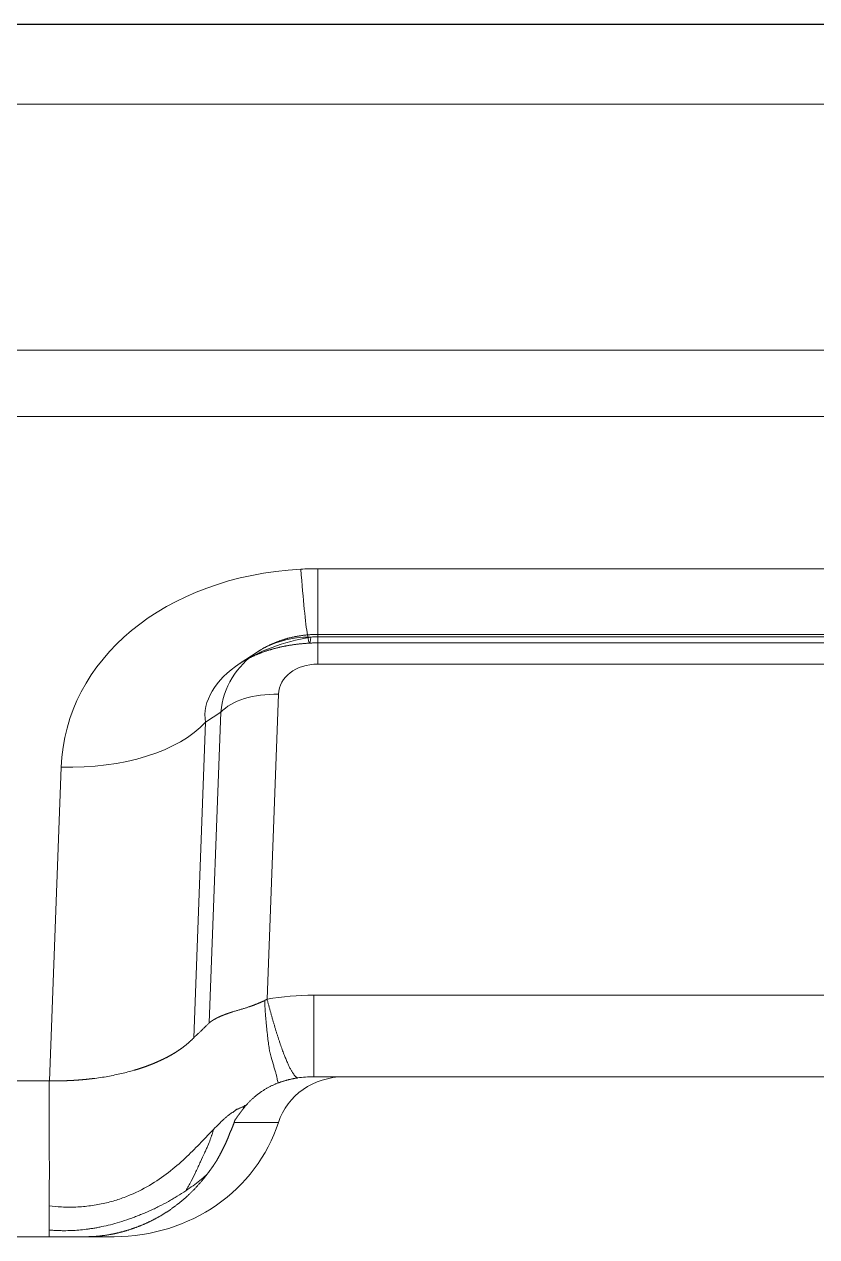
# Model space of a CAD drawing. Header units: millimetres. Extents: x 117382 to 126876, y -1151 to 1280.
# Drawn here: x 125438.4 to 125448.31, y 753.58 to 768.75 of the extents above; entities that cross this region are included whole.
import ezdxf

# ---------------------------------------------------------------- set-up
doc = ezdxf.new("R2010")
doc.units = ezdxf.units.MM
doc.linetypes.add('DASHED', pattern=[0])
doc.layers.add('DIE_P', color=2, linetype='Continuous')
doc.layers.add('TEXT', color=4, linetype='Continuous')

# ---------------------------------------------------------------- blocks, each defined once
blk = doc.blocks.new('*u7589')
at = {"layer": 'DIE_P', "color": 155, "linetype": 'Continuous', "lineweight": 13}
for p, q in [((20.155, 13.06), (-64.026, 13.06)), ((-34.121, 8.988), (-64.735, 8.988)), ((-64.735, 8.156), (-34.121, 8.156)), ((-50.267, 5.431), (-50.267, 6.254)), ((-50.267, 6.254), (-41.622, 6.254)), ((-50.267, 5.431), (-50.267, 5.06)), ((-41.622, 5.06), (-50.267, 5.06)), ((-50.759, 4.684), (-50.9, 0.869)), ((-51.48, 4.459), (-51.672, 4.333)), ((-51.624, 0.575), (-51.48, 4.459)), ((-51.672, 4.333), (-51.819, 0.387)), ((-53.621, -0.151), (-53.475, 3.771)), ((-50.316, 0.921), (-41.137, 0.921)), ((-50.316, -0.1), (-50.316, 0.921)), ((-64.735, -0.151), (-53.622, -0.151)), ((-51.312, -0.672), (-50.76, -0.672))]:
    blk.add_line(p, q, dxfattribs=at)
at = {"layer": 'DIE_P', "color": 11, "linetype": 'Continuous', "lineweight": 13}
blk.add_line((20.093, 13.062), (-63.971, 13.062), dxfattribs=at)
at = {"layer": 'DIE_P', "color": 155, "linetype": 'DASHED', "lineweight": 13}
for p, q in [((-61.735, 12.062), (17.85, 12.062)), ((-50.267, 5.326), (-50.267, 5.431)), ((-50.267, 5.431), (-50.267, 5.401)), ((-41.622, 5.401), (-50.267, 5.401)), ((-51.025, 5.212), (-51.026, 5.211))]:
    blk.add_line(p, q, dxfattribs=at)
at = {"layer": 'DIE_P', "color": 2, "linetype": 'Continuous', "lineweight": 13}
for p, q in [((-41.622, 5.431), (-50.267, 5.431)), ((-51.026, 5.211), (-51.239, 5.071)), ((-51.239, 5.071), (-51.239, 5.071)), ((-50.316, -0.1), (-49.939, -0.1)), ((-49.939, -0.1), (-41.137, -0.1)), ((-62.735, -2.1), (-52.814, -2.1)), ((-53.426, -2.1), (-53.418, -2.1)), ((-53.426, -2.1), (-53.418, -2.1))]:
    blk.add_line(p, q, dxfattribs=at)
at = {"layer": 'DIE_P', "color": 2, "linetype": 'DASHED', "lineweight": 13}
blk.add_line((-50.267, 5.326), (-41.622, 5.326), dxfattribs=at)
at = {"layer": 'DIE_P', "color": 155, "linetype": 'Continuous', "lineweight": 13}
for centre, major_axis, ratio, start_param, end_param in [((-49.83, 3.37), (-3.595, 0.796), 0.771271, 5.060783, 6.423201), ((-50.48, 7.32), (-0.111, 1.997), 0.035045, 2.135314, 2.81741), ((-50.206, 4.194), (-1.119, 0.715), 0.866357, 5.913739, 6.696746), ((-49.83, 4.442), (1.848, 0.042), 0.544446, 2.426084, 3.209007), ((-50.206, 4.623), (-0.545, 0.121), 0.771271, 4.991885, 6.423201), ((-50.759, 4.255), (-0.799, 0.03), 0.535564, 4.73227, 5.856696), ((-53.475, 4.843), (1.999, -0.074), 0.535564, 4.73227, 5.856696), ((-49.584, -2.079), (-2.927, 1.937), 0.782698, 5.414137, 5.601005), ((-49.584, -0.9), (-1.352, 0.537), 0.438926, 5.447554, 5.634422)]:
    blk.add_ellipse(centre, major_axis=major_axis, ratio=ratio, start_param=start_param, end_param=end_param, dxfattribs=at)
at = {"layer": 'DIE_P', "color": 155, "linetype": 'DASHED', "lineweight": 13}
for centre, major_axis, ratio, start_param, end_param in [((-49.83, 4.442), (1.848, 0.042), 0.544446, 1.846589, 2.425999), ((-50.206, 4.194), (-1.119, 0.715), 0.866357, 5.334328, 5.910162), ((-50.48, 7.32), (-0.111, 1.997), 0.035045, 2.81741, 3.416358)]:
    blk.add_ellipse(centre, major_axis=major_axis, ratio=ratio, start_param=start_param, end_param=end_param, dxfattribs=at)
at = {"layer": 'DIE_P', "color": 2, "linetype": 'Continuous', "lineweight": 13}
for centre, major_axis, start_param, end_param in [((-49.939, -0.9), (0.857, 0), 1.570796, 2.851841), ((-52.814, -0.1), (2.143, 0), 4.712389, 5.993434)]:
    blk.add_ellipse(centre, major_axis=major_axis, ratio=0.933382, start_param=start_param, end_param=end_param, dxfattribs=at)
at = {"layer": 'DIE_P', "color": 155, "linetype": 'Continuous', "lineweight": 13}
blk.add_open_spline([(-50.48, 6.248), (-50.41, 6.252), (-50.339, 6.254), (-50.267, 6.254)], degree=3, dxfattribs=at)
at = {"layer": 'DIE_P', "color": 2, "linetype": 'DASHED', "lineweight": 13}
for points, knots in [([(-51.239, 5.071), (-51.239, 5.071), (-51.237, 5.073), (-51.231, 5.076), (-51.224, 5.081), (-51.216, 5.086), (-51.208, 5.091), (-51.2, 5.096), (-51.191, 5.101), (-51.183, 5.106), (-51.174, 5.11), (-51.165, 5.115), (-51.157, 5.12), (-51.148, 5.125), (-51.138, 5.13), (-51.129, 5.135), (-51.119, 5.14), (-51.11, 5.144), (-51.1, 5.149), (-51.09, 5.154), (-51.08, 5.159), (-51.07, 5.163), (-51.059, 5.168), (-51.049, 5.173), (-51.038, 5.177), (-51.027, 5.182), (-51.016, 5.186), (-51.005, 5.191), (-50.994, 5.195), (-50.982, 5.2), (-50.971, 5.204), (-50.959, 5.208), (-50.947, 5.212), (-50.935, 5.217), (-50.923, 5.221), (-50.911, 5.225), (-50.898, 5.229), (-50.886, 5.233), (-50.873, 5.237), (-50.86, 5.241), (-50.847, 5.245), (-50.834, 5.248), (-50.82, 5.252), (-50.807, 5.256), (-50.793, 5.259), (-50.78, 5.263), (-50.766, 5.266), (-50.752, 5.269), (-50.738, 5.273), (-50.723, 5.276), (-50.709, 5.279), (-50.694, 5.282), (-50.68, 5.285), (-50.665, 5.288), (-50.65, 5.29), (-50.635, 5.293), (-50.62, 5.296), (-50.604, 5.298), (-50.589, 5.3), (-50.573, 5.303), (-50.558, 5.305), (-50.542, 5.307), (-50.526, 5.309), (-50.51, 5.311), (-50.494, 5.313), (-50.478, 5.314), (-50.462, 5.316), (-50.445, 5.317), (-50.429, 5.319), (-50.412, 5.32), (-50.396, 5.321), (-50.382, 5.322), (-50.373, 5.323), (-50.37, 5.323)], [0, 0, 0, 0, 0.001051, 0.013746, 0.026449, 0.039162, 0.05189, 0.064633, 0.077396, 0.09018, 0.102988, 0.115823, 0.128687, 0.141583, 0.154512, 0.167476, 0.180479, 0.193521, 0.206606, 0.219734, 0.232907, 0.246128, 0.259399, 0.272719, 0.286093, 0.29952, 0.313002, 0.326541, 0.340139, 0.353795, 0.367513, 0.381292, 0.395134, 0.409041, 0.423012, 0.43705, 0.451154, 0.465327, 0.479568, 0.493879, 0.50826, 0.522711, 0.537234, 0.55183, 0.566498, 0.581238, 0.596053, 0.610941, 0.625904, 0.640941, 0.656053, 0.67124, 0.686502, 0.701839, 0.717252, 0.732741, 0.748305, 0.763944, 0.779659, 0.79545, 0.811315, 0.827256, 0.843272, 0.859362, 0.875527, 0.891766, 0.908079, 0.924466, 0.940925, 0.957458, 0.974062, 0.990738, 1, 1, 1, 1]), ([(-50.37, 5.323), (-50.369, 5.323), (-50.364, 5.323), (-50.354, 5.324), (-50.34, 5.324), (-50.325, 5.325), (-50.311, 5.325), (-50.297, 5.325), (-50.283, 5.326), (-50.273, 5.326), (-50.268, 5.326), (-50.267, 5.326)], [0, 0, 0, 0, 0.017406, 0.155731, 0.294087, 0.43253, 0.571005, 0.70976, 0.847934, 0.987067, 1, 1, 1, 1])]:
    blk.add_open_spline(points, degree=3, knots=knots, dxfattribs=at)
at = {"layer": 'DIE_P', "color": 2, "linetype": 'Continuous', "lineweight": 13}
for points, knots in [([(-50.267, 5.431), (-50.271, 5.431), (-50.28, 5.431), (-50.295, 5.431), (-50.311, 5.431), (-50.327, 5.43), (-50.343, 5.43), (-50.359, 5.429), (-50.375, 5.428), (-50.391, 5.426), (-50.407, 5.425), (-50.423, 5.423), (-50.438, 5.422), (-50.454, 5.42), (-50.47, 5.417), (-50.486, 5.415), (-50.501, 5.413), (-50.517, 5.41), (-50.533, 5.407), (-50.548, 5.404), (-50.564, 5.401), (-50.579, 5.398), (-50.594, 5.394), (-50.61, 5.391), (-50.625, 5.387), (-50.64, 5.383), (-50.655, 5.379), (-50.67, 5.375), (-50.685, 5.37), (-50.7, 5.365), (-50.715, 5.361), (-50.73, 5.356), (-50.745, 5.351), (-50.759, 5.345), (-50.774, 5.34), (-50.788, 5.334), (-50.802, 5.329), (-50.817, 5.323), (-50.831, 5.317), (-50.845, 5.31), (-50.859, 5.304), (-50.873, 5.297), (-50.887, 5.291), (-50.9, 5.284), (-50.914, 5.277), (-50.927, 5.27), (-50.941, 5.263), (-50.954, 5.255), (-50.967, 5.248), (-50.98, 5.24), (-50.993, 5.232), (-51.006, 5.224), (-51.017, 5.217), (-51.024, 5.213), (-51.026, 5.211)], [0, 0, 0, 0, 0.014497, 0.034481, 0.054454, 0.074409, 0.094348, 0.11427, 0.134174, 0.154061, 0.173929, 0.193779, 0.213611, 0.233423, 0.253217, 0.272991, 0.292745, 0.31248, 0.332194, 0.351888, 0.371561, 0.391213, 0.410844, 0.430454, 0.450042, 0.469609, 0.489153, 0.508675, 0.528175, 0.547653, 0.567107, 0.586539, 0.605947, 0.625333, 0.644695, 0.664033, 0.683348, 0.70264, 0.721907, 0.741151, 0.76037, 0.779566, 0.798738, 0.817885, 0.837009, 0.856108, 0.875183, 0.894234, 0.913261, 0.932264, 0.951243, 0.970199, 0.98913, 1, 1, 1, 1]), ([(-51.572, -0.758), (-51.547, -0.732), (-51.523, -0.708), (-51.491, -0.676), (-51.48, -0.666), (-51.46, -0.648), (-51.451, -0.639), (-51.433, -0.623), (-51.424, -0.614), (-51.406, -0.599), (-51.397, -0.591), (-51.385, -0.581), (-51.381, -0.578), (-51.373, -0.572), (-51.369, -0.569), (-51.358, -0.561), (-51.351, -0.556), (-51.338, -0.549), (-51.333, -0.548), (-51.328, -0.546), (-51.328, -0.546), (-51.327, -0.545), (-51.326, -0.545), (-51.326, -0.544), (-51.323, -0.543), (-51.317, -0.536), (-51.309, -0.528), (-51.303, -0.523), (-51.302, -0.522), (-51.299, -0.52), (-51.298, -0.519), (-51.294, -0.516), (-51.282, -0.508), (-51.274, -0.505), (-51.264, -0.503), (-51.259, -0.501), (-51.25, -0.496), (-51.247, -0.495), (-51.241, -0.491), (-51.225, -0.483), (-51.21, -0.475), (-51.199, -0.47)], [0, 0, 0, 0, 0.125, 0.125, 0.1875, 0.1875, 0.25, 0.25, 0.3125, 0.3125, 0.375, 0.375, 0.40625, 0.40625, 0.4375, 0.4375, 0.5, 0.5, 0.5625, 0.5625, 0.578125, 0.578125, 0.585937, 0.585937, 0.59375, 0.625, 0.65625, 0.65625, 0.664062, 0.664062, 0.671875, 0.671875, 0.6875, 0.75, 0.75, 0.8125, 0.8125, 0.84375, 0.84375, 0.875, 1, 1, 1, 1]), ([(-51.313, -0.668), (-51.312, -0.667), (-51.311, -0.663), (-51.309, -0.658), (-51.307, -0.653), (-51.306, -0.649), (-51.305, -0.645), (-51.303, -0.642), (-51.302, -0.639), (-51.301, -0.637), (-51.3, -0.636), (-51.3, -0.635), (-51.299, -0.634), (-51.299, -0.634), (-51.299, -0.634), (-51.298, -0.634), (-51.298, -0.634), (-51.298, -0.634), (-51.297, -0.634), (-51.297, -0.633), (-51.297, -0.633), (-51.296, -0.633), (-51.296, -0.632), (-51.296, -0.632), (-51.295, -0.631), (-51.295, -0.631), (-51.295, -0.63), (-51.294, -0.63), (-51.294, -0.629), (-51.293, -0.628), (-51.293, -0.628), (-51.292, -0.627), (-51.292, -0.626), (-51.291, -0.625), (-51.291, -0.625), (-51.29, -0.624), (-51.29, -0.623), (-51.289, -0.622), (-51.288, -0.622), (-51.288, -0.621), (-51.287, -0.62), (-51.287, -0.619), (-51.286, -0.618), (-51.286, -0.617), (-51.285, -0.616), (-51.284, -0.616), (-51.284, -0.615), (-51.283, -0.614), (-51.283, -0.613), (-51.282, -0.612), (-51.281, -0.611), (-51.281, -0.61), (-51.28, -0.609), (-51.279, -0.608), (-51.279, -0.607), (-51.278, -0.606), (-51.277, -0.605), (-51.277, -0.603), (-51.276, -0.602), (-51.275, -0.601), (-51.274, -0.6), (-51.274, -0.599), (-51.273, -0.598), (-51.272, -0.597), (-51.271, -0.596), (-51.271, -0.595), (-51.27, -0.593), (-51.269, -0.592), (-51.268, -0.591), (-51.268, -0.59), (-51.267, -0.589), (-51.266, -0.588), (-51.265, -0.587), (-51.264, -0.586), (-51.264, -0.585), (-51.263, -0.584), (-51.262, -0.583), (-51.261, -0.582), (-51.26, -0.581), (-51.26, -0.58), (-51.259, -0.579), (-51.258, -0.578), (-51.257, -0.577), (-51.256, -0.576), (-51.256, -0.575), (-51.255, -0.574), (-51.254, -0.573), (-51.253, -0.572), (-51.253, -0.571), (-51.252, -0.57), (-51.251, -0.569), (-51.25, -0.568), (-51.249, -0.567), (-51.249, -0.566), (-51.248, -0.565), (-51.247, -0.564), (-51.246, -0.563), (-51.246, -0.562), (-51.245, -0.561), (-51.244, -0.56), (-51.243, -0.559), (-51.243, -0.558), (-51.242, -0.557), (-51.241, -0.556), (-51.241, -0.555), (-51.24, -0.554), (-51.239, -0.553), (-51.238, -0.552), (-51.238, -0.551), (-51.237, -0.55), (-51.236, -0.549), (-51.236, -0.548), (-51.235, -0.547), (-51.234, -0.546), (-51.233, -0.545), (-51.233, -0.544), (-51.232, -0.543), (-51.231, -0.542), (-51.23, -0.541), (-51.23, -0.54), (-51.229, -0.539), (-51.228, -0.538), (-51.228, -0.537), (-51.227, -0.536), (-51.226, -0.535), (-51.225, -0.534), (-51.225, -0.533), (-51.224, -0.532), (-51.223, -0.531), (-51.222, -0.53), (-51.222, -0.529), (-51.221, -0.528), (-51.22, -0.527), (-51.22, -0.526), (-51.219, -0.525), (-51.218, -0.524), (-51.217, -0.523), (-51.217, -0.522), (-51.216, -0.521), (-51.215, -0.52), (-51.214, -0.519), (-51.214, -0.518), (-51.213, -0.517), (-51.212, -0.516), (-51.211, -0.515), (-51.211, -0.514), (-51.21, -0.513), (-51.209, -0.512), (-51.208, -0.511), (-51.208, -0.51), (-51.207, -0.509), (-51.206, -0.508), (-51.205, -0.507), (-51.205, -0.506), (-51.204, -0.505), (-51.203, -0.504), (-51.202, -0.503), (-51.202, -0.502), (-51.201, -0.501), (-51.2, -0.5), (-51.199, -0.499), (-51.199, -0.498), (-51.198, -0.498), (-51.198, -0.498)], [0, 0, 0, 0, 0.025691, 0.04942, 0.071027, 0.090375, 0.107358, 0.121918, 0.134067, 0.14396, 0.1521, 0.158887, 0.164405, 0.168882, 0.172844, 0.176633, 0.180286, 0.183835, 0.187312, 0.190749, 0.194178, 0.197629, 0.201129, 0.204702, 0.20837, 0.212149, 0.216055, 0.2201, 0.224294, 0.228643, 0.233153, 0.237738, 0.242346, 0.246979, 0.25164, 0.25633, 0.26105, 0.2658, 0.270577, 0.275382, 0.28021, 0.285058, 0.289923, 0.294843, 0.299858, 0.30497, 0.310177, 0.315479, 0.320874, 0.32636, 0.331936, 0.3376, 0.343348, 0.349176, 0.355083, 0.361065, 0.367118, 0.373239, 0.379423, 0.385666, 0.391964, 0.398311, 0.404703, 0.411134, 0.417599, 0.424092, 0.430608, 0.437141, 0.443687, 0.450238, 0.456791, 0.46334, 0.469881, 0.476413, 0.482956, 0.489512, 0.496077, 0.502649, 0.509224, 0.515799, 0.52237, 0.528935, 0.53549, 0.542032, 0.548558, 0.555063, 0.561545, 0.568001, 0.574427, 0.58082, 0.587176, 0.593493, 0.599767, 0.605995, 0.612173, 0.6183, 0.624371, 0.630383, 0.636335, 0.642222, 0.648043, 0.653795, 0.659517, 0.665241, 0.670967, 0.676695, 0.682426, 0.688157, 0.69389, 0.699624, 0.70536, 0.711096, 0.716832, 0.722569, 0.728306, 0.734044, 0.739781, 0.745519, 0.751247, 0.756947, 0.762625, 0.768286, 0.773934, 0.779573, 0.785206, 0.790835, 0.796464, 0.802092, 0.807723, 0.813357, 0.818994, 0.824635, 0.830282, 0.835934, 0.841592, 0.847255, 0.852924, 0.8586, 0.864281, 0.869967, 0.875659, 0.881356, 0.887057, 0.892762, 0.898469, 0.904178, 0.909887, 0.915595, 0.921301, 0.927002, 0.932699, 0.938387, 0.944067, 0.949736, 0.955391, 0.961032, 0.966657, 0.972265, 0.977853, 0.983421, 0.988969, 0.994495, 1, 1, 1, 1]), ([(-51.652, -1.319), (-51.65, -1.318), (-51.647, -1.314), (-51.643, -1.308), (-51.638, -1.302), (-51.634, -1.296), (-51.629, -1.29), (-51.624, -1.283), (-51.62, -1.277), (-51.615, -1.271), (-51.611, -1.264), (-51.606, -1.258), (-51.602, -1.252), (-51.597, -1.246), (-51.593, -1.24), (-51.589, -1.234), (-51.585, -1.228), (-51.581, -1.223), (-51.577, -1.217), (-51.574, -1.212), (-51.57, -1.207), (-51.566, -1.201), (-51.563, -1.196), (-51.56, -1.191), (-51.556, -1.186), (-51.553, -1.182), (-51.55, -1.177), (-51.547, -1.172), (-51.543, -1.167), (-51.54, -1.161), (-51.537, -1.156), (-51.533, -1.151), (-51.53, -1.145), (-51.527, -1.139), (-51.523, -1.133), (-51.52, -1.127), (-51.516, -1.121), (-51.512, -1.114), (-51.509, -1.108), (-51.505, -1.101), (-51.501, -1.094), (-51.498, -1.087), (-51.494, -1.08), (-51.49, -1.072), (-51.486, -1.065), (-51.482, -1.058), (-51.478, -1.05), (-51.474, -1.043), (-51.47, -1.035), (-51.466, -1.027), (-51.462, -1.019), (-51.458, -1.01), (-51.454, -1.002), (-51.449, -0.994), (-51.445, -0.986), (-51.441, -0.977), (-51.437, -0.969), (-51.433, -0.961), (-51.429, -0.952), (-51.425, -0.944), (-51.421, -0.935), (-51.417, -0.927), (-51.413, -0.919), (-51.41, -0.911), (-51.406, -0.903), (-51.403, -0.895), (-51.4, -0.888), (-51.397, -0.881), (-51.394, -0.874), (-51.391, -0.866), (-51.388, -0.859), (-51.385, -0.851), (-51.382, -0.844), (-51.379, -0.836), (-51.376, -0.829), (-51.374, -0.822), (-51.371, -0.814), (-51.368, -0.807), (-51.365, -0.8), (-51.363, -0.794), (-51.36, -0.787), (-51.357, -0.781), (-51.354, -0.774), (-51.351, -0.768), (-51.348, -0.762), (-51.345, -0.755), (-51.342, -0.748), (-51.339, -0.741), (-51.336, -0.734), (-51.333, -0.727), (-51.33, -0.719), (-51.327, -0.711), (-51.325, -0.704), (-51.322, -0.696), (-51.319, -0.689), (-51.317, -0.682), (-51.315, -0.675), (-51.313, -0.671), (-51.313, -0.668)], [0, 0, 0, 0, 0.009845, 0.019918, 0.030181, 0.040595, 0.051114, 0.061695, 0.072295, 0.082872, 0.093387, 0.103804, 0.114091, 0.124222, 0.134174, 0.143931, 0.153482, 0.162819, 0.17194, 0.180847, 0.189545, 0.198043, 0.206349, 0.214473, 0.22244, 0.230359, 0.238261, 0.246214, 0.25433, 0.262629, 0.271126, 0.279835, 0.288766, 0.297925, 0.307319, 0.316946, 0.326804, 0.336889, 0.347189, 0.357694, 0.368386, 0.379246, 0.390252, 0.401377, 0.412593, 0.423868, 0.435307, 0.447023, 0.458987, 0.471166, 0.483522, 0.496012, 0.508589, 0.5212, 0.53379, 0.546352, 0.559005, 0.571721, 0.584456, 0.597158, 0.609769, 0.622225, 0.634454, 0.646381, 0.657921, 0.668988, 0.679548, 0.690123, 0.700831, 0.711637, 0.722503, 0.733393, 0.744271, 0.755103, 0.765855, 0.776493, 0.786987, 0.79731, 0.807435, 0.817342, 0.827013, 0.836435, 0.845622, 0.854959, 0.864558, 0.874373, 0.884402, 0.894806, 0.905525, 0.916462, 0.927515, 0.938586, 0.949576, 0.960386, 0.970923, 0.981096, 0.990816, 1, 1, 1, 1]), ([(-51.918, -1.526), (-51.894, -1.487), (-51.871, -1.447), (-51.829, -1.367), (-51.81, -1.327), (-51.786, -1.275), (-51.781, -1.265), (-51.771, -1.244), (-51.767, -1.234), (-51.753, -1.203), (-51.743, -1.183), (-51.716, -1.124), (-51.699, -1.087), (-51.676, -1.037), (-51.669, -1.021), (-51.659, -0.999), (-51.656, -0.992), (-51.649, -0.977), (-51.634, -0.942), (-51.621, -0.91), (-51.608, -0.874), (-51.602, -0.857), (-51.596, -0.841), (-51.593, -0.831), (-51.591, -0.826), (-51.586, -0.81), (-51.583, -0.8), (-51.578, -0.779), (-51.575, -0.769), (-51.572, -0.758)], [0, 0, 0, 0, 0.125, 0.125, 0.25, 0.25, 0.28125, 0.28125, 0.3125, 0.3125, 0.375, 0.375, 0.5, 0.5, 0.5625, 0.5625, 0.59375, 0.59375, 0.625, 0.75, 0.75, 0.8125, 0.84375, 0.84375, 0.875, 0.875, 0.9375, 0.9375, 1, 1, 1, 1]), ([(-53.192, -2.1), (-53.189, -2.1), (-53.184, -2.1), (-53.177, -2.1), (-53.17, -2.1), (-53.161, -2.1), (-53.153, -2.1), (-53.144, -2.1), (-53.135, -2.1), (-53.126, -2.099), (-53.116, -2.099), (-53.106, -2.099), (-53.095, -2.098), (-53.084, -2.098), (-53.074, -2.097), (-53.063, -2.097), (-53.051, -2.096), (-53.04, -2.095), (-53.029, -2.094), (-53.017, -2.093), (-53.006, -2.092), (-52.994, -2.091), (-52.982, -2.09), (-52.97, -2.088), (-52.958, -2.087), (-52.946, -2.085), (-52.934, -2.084), (-52.922, -2.082), (-52.909, -2.08), (-52.897, -2.078), (-52.885, -2.076), (-52.873, -2.074), (-52.861, -2.072), (-52.849, -2.07), (-52.838, -2.068), (-52.826, -2.066), (-52.814, -2.063), (-52.803, -2.061), (-52.792, -2.058), (-52.781, -2.056), (-52.77, -2.053), (-52.759, -2.051), (-52.748, -2.048), (-52.737, -2.045), (-52.726, -2.042), (-52.715, -2.04), (-52.704, -2.037), (-52.693, -2.034), (-52.681, -2.03), (-52.67, -2.027), (-52.659, -2.024), (-52.647, -2.02), (-52.636, -2.017), (-52.624, -2.013), (-52.612, -2.009), (-52.601, -2.005), (-52.589, -2.001), (-52.577, -1.997), (-52.565, -1.993), (-52.553, -1.989), (-52.54, -1.984), (-52.528, -1.98), (-52.516, -1.975), (-52.504, -1.97), (-52.491, -1.965), (-52.479, -1.96), (-52.466, -1.955), (-52.454, -1.95), (-52.442, -1.945), (-52.429, -1.939), (-52.417, -1.934), (-52.404, -1.928), (-52.392, -1.922), (-52.38, -1.916), (-52.367, -1.91), (-52.355, -1.904), (-52.342, -1.898), (-52.33, -1.892), (-52.318, -1.885), (-52.305, -1.879), (-52.293, -1.872), (-52.281, -1.866), (-52.268, -1.859), (-52.256, -1.852), (-52.244, -1.845), (-52.231, -1.837), (-52.219, -1.83), (-52.207, -1.822), (-52.194, -1.815), (-52.182, -1.807), (-52.169, -1.799), (-52.157, -1.791), (-52.144, -1.783), (-52.132, -1.775), (-52.119, -1.766), (-52.107, -1.758), (-52.095, -1.749), (-52.082, -1.74), (-52.07, -1.731), (-52.057, -1.722), (-52.045, -1.713), (-52.033, -1.703), (-52.02, -1.694), (-52.008, -1.684), (-51.996, -1.675), (-51.983, -1.665), (-51.971, -1.654), (-51.959, -1.644), (-51.946, -1.633), (-51.934, -1.623), (-51.921, -1.612), (-51.909, -1.601), (-51.896, -1.589), (-51.884, -1.578), (-51.872, -1.566), (-51.859, -1.554), (-51.847, -1.542), (-51.835, -1.53), (-51.823, -1.518), (-51.811, -1.506), (-51.799, -1.494), (-51.788, -1.482), (-51.777, -1.469), (-51.765, -1.457), (-51.754, -1.445), (-51.743, -1.432), (-51.732, -1.42), (-51.721, -1.407), (-51.71, -1.393), (-51.699, -1.38), (-51.688, -1.366), (-51.676, -1.351), (-51.665, -1.336), (-51.657, -1.326), (-51.653, -1.321)], [0, 0, 0, 0, 0.00386, 0.007947, 0.012241, 0.016739, 0.021439, 0.026341, 0.031445, 0.036748, 0.042248, 0.047945, 0.053796, 0.05975, 0.065805, 0.071956, 0.0782, 0.084532, 0.090947, 0.097441, 0.104009, 0.110646, 0.117346, 0.124104, 0.130914, 0.137771, 0.144668, 0.1516, 0.158543, 0.165465, 0.172361, 0.179226, 0.186055, 0.192846, 0.199593, 0.206296, 0.212952, 0.219557, 0.226111, 0.232619, 0.239082, 0.245507, 0.251898, 0.258279, 0.264696, 0.271158, 0.277666, 0.284226, 0.290838, 0.297506, 0.304231, 0.311015, 0.317859, 0.324763, 0.331728, 0.338753, 0.345838, 0.352982, 0.360183, 0.36744, 0.37475, 0.382111, 0.38952, 0.396973, 0.404468, 0.412001, 0.419568, 0.427165, 0.434787, 0.442431, 0.450093, 0.457768, 0.465454, 0.473153, 0.480868, 0.488601, 0.496354, 0.50413, 0.511932, 0.519763, 0.527623, 0.535516, 0.543444, 0.551408, 0.559411, 0.567452, 0.575534, 0.583657, 0.59182, 0.600023, 0.608267, 0.616549, 0.624867, 0.633221, 0.641605, 0.650014, 0.658449, 0.666911, 0.675399, 0.683916, 0.692468, 0.70106, 0.709698, 0.718389, 0.727137, 0.73595, 0.744831, 0.753785, 0.762816, 0.771924, 0.78111, 0.790371, 0.799704, 0.809101, 0.818554, 0.828041, 0.837511, 0.846947, 0.856342, 0.865691, 0.87499, 0.884233, 0.89342, 0.902576, 0.911732, 0.920923, 0.930186, 0.93956, 0.949081, 0.958786, 0.968705, 0.978864, 0.989283, 1, 1, 1, 1]), ([(-51.918, -1.526), (-51.856, -1.485), (-51.795, -1.439), (-51.715, -1.374), (-51.688, -1.352), (-51.658, -1.325), (-51.653, -1.321), (-51.648, -1.316)], [0, 0, 0, 0, 0.629976, 0.629976, 0.944964, 0.944964, 1, 1, 1, 1]), ([(-53.624, -2.017), (-53.61, -2.018), (-53.595, -2.019), (-53.565, -2.021), (-53.549, -2.022), (-53.518, -2.023), (-53.503, -2.024), (-53.472, -2.024), (-53.456, -2.025), (-53.41, -2.025), (-53.379, -2.024), (-53.317, -2.021), (-53.287, -2.02), (-53.226, -2.015), (-53.195, -2.011), (-53.148, -2.006), (-53.132, -2.003), (-53.101, -1.999), (-53.084, -1.996), (-53.052, -1.991), (-53.035, -1.988), (-53.002, -1.981), (-52.985, -1.978), (-52.933, -1.967), (-52.897, -1.959), (-52.823, -1.94), (-52.785, -1.929), (-52.706, -1.905), (-52.665, -1.892), (-52.603, -1.87), (-52.582, -1.863), (-52.54, -1.847), (-52.519, -1.839), (-52.477, -1.822), (-52.456, -1.814), (-52.414, -1.796), (-52.393, -1.787), (-52.352, -1.769), (-52.331, -1.759), (-52.291, -1.74), (-52.271, -1.73), (-52.211, -1.7), (-52.173, -1.68), (-52.116, -1.649), (-52.098, -1.638), (-52.061, -1.616), (-52.043, -1.605), (-51.988, -1.572), (-51.953, -1.549), (-51.918, -1.526)], [0, 0, 0, 0, 0.03125, 0.03125, 0.0625, 0.0625, 0.09375, 0.09375, 0.125, 0.125, 0.1875, 0.1875, 0.25, 0.25, 0.3125, 0.3125, 0.34375, 0.34375, 0.375, 0.375, 0.40625, 0.40625, 0.4375, 0.4375, 0.5, 0.5, 0.5625, 0.5625, 0.625, 0.625, 0.65625, 0.65625, 0.6875, 0.6875, 0.71875, 0.71875, 0.75, 0.75, 0.78125, 0.78125, 0.8125, 0.8125, 0.875, 0.875, 0.90625, 0.90625, 0.9375, 0.9375, 1, 1, 1, 1]), ([(-53.409, -2.1), (-53.409, -2.1), (-53.407, -2.1), (-53.405, -2.1), (-53.403, -2.1), (-53.401, -2.1), (-53.399, -2.1), (-53.398, -2.1), (-53.396, -2.1), (-53.394, -2.1), (-53.392, -2.1), (-53.39, -2.1), (-53.387, -2.1), (-53.382, -2.1), (-53.376, -2.1), (-53.37, -2.1), (-53.365, -2.1), (-53.36, -2.1), (-53.357, -2.1), (-53.354, -2.1), (-53.352, -2.1), (-53.35, -2.1), (-53.348, -2.1), (-53.346, -2.1), (-53.343, -2.1), (-53.341, -2.1), (-53.338, -2.1), (-53.336, -2.1), (-53.334, -2.1), (-53.331, -2.1), (-53.328, -2.1), (-53.324, -2.1), (-53.32, -2.1), (-53.316, -2.1), (-53.313, -2.1), (-53.31, -2.1), (-53.307, -2.1), (-53.302, -2.1), (-53.297, -2.1), (-53.29, -2.1), (-53.284, -2.1), (-53.278, -2.1), (-53.272, -2.1), (-53.266, -2.1), (-53.262, -2.1), (-53.259, -2.1), (-53.256, -2.1), (-53.254, -2.1), (-53.251, -2.1), (-53.248, -2.1), (-53.245, -2.1), (-53.243, -2.1), (-53.241, -2.1), (-53.239, -2.1), (-53.236, -2.1), (-53.233, -2.1), (-53.229, -2.1), (-53.225, -2.1), (-53.221, -2.1), (-53.218, -2.1), (-53.215, -2.1), (-53.212, -2.1), (-53.209, -2.1), (-53.206, -2.1), (-53.202, -2.1), (-53.199, -2.1), (-53.196, -2.1), (-53.193, -2.1), (-53.192, -2.1), (-53.191, -2.1)], [0, 0, 0, 0, 0.007855, 0.017277, 0.026773, 0.037053, 0.046041, 0.052994, 0.05961, 0.068444, 0.078321, 0.08731, 0.09538, 0.123563, 0.155028, 0.179064, 0.203643, 0.231259, 0.241426, 0.252961, 0.263659, 0.271741, 0.281295, 0.292727, 0.303585, 0.313909, 0.325997, 0.338518, 0.348286, 0.358713, 0.373251, 0.393153, 0.411731, 0.427717, 0.440636, 0.452661, 0.467336, 0.485948, 0.513526, 0.543609, 0.569731, 0.598093, 0.625058, 0.64984, 0.673735, 0.683053, 0.693206, 0.705072, 0.718638, 0.732966, 0.745199, 0.755351, 0.763899, 0.772753, 0.786538, 0.802831, 0.821812, 0.841298, 0.858949, 0.874828, 0.888384, 0.901342, 0.915757, 0.932423, 0.94869, 0.963664, 0.978549, 0.993175, 1, 1, 1, 1]), ([(-53.409, -2.1), (-53.409, -2.1), (-53.407, -2.1), (-53.405, -2.1), (-53.403, -2.1), (-53.401, -2.1), (-53.399, -2.1), (-53.398, -2.1), (-53.396, -2.1), (-53.394, -2.1), (-53.392, -2.1), (-53.39, -2.1), (-53.387, -2.1), (-53.382, -2.1), (-53.376, -2.1), (-53.37, -2.1), (-53.365, -2.1), (-53.36, -2.1), (-53.357, -2.1), (-53.354, -2.1), (-53.352, -2.1), (-53.35, -2.1), (-53.348, -2.1), (-53.346, -2.1), (-53.343, -2.1), (-53.341, -2.1), (-53.338, -2.1), (-53.336, -2.1), (-53.334, -2.1), (-53.331, -2.1), (-53.328, -2.1), (-53.324, -2.1), (-53.32, -2.1), (-53.316, -2.1), (-53.313, -2.1), (-53.31, -2.1), (-53.307, -2.1), (-53.302, -2.1), (-53.297, -2.1), (-53.29, -2.1), (-53.284, -2.1), (-53.278, -2.1), (-53.272, -2.1), (-53.266, -2.1), (-53.262, -2.1), (-53.259, -2.1), (-53.256, -2.1), (-53.254, -2.1), (-53.251, -2.1), (-53.248, -2.1), (-53.245, -2.1), (-53.243, -2.1), (-53.241, -2.1), (-53.239, -2.1), (-53.236, -2.1), (-53.233, -2.1), (-53.229, -2.1), (-53.225, -2.1), (-53.221, -2.1), (-53.218, -2.1), (-53.215, -2.1), (-53.212, -2.1), (-53.209, -2.1), (-53.206, -2.1), (-53.202, -2.1), (-53.199, -2.1), (-53.196, -2.1), (-53.193, -2.1), (-53.192, -2.1), (-53.191, -2.1)], [0, 0, 0, 0, 0.007855, 0.017277, 0.026773, 0.037053, 0.046041, 0.052994, 0.05961, 0.068444, 0.078321, 0.08731, 0.09538, 0.123563, 0.155028, 0.179064, 0.203643, 0.231259, 0.241426, 0.252961, 0.263659, 0.271741, 0.281295, 0.292727, 0.303585, 0.313909, 0.325997, 0.338518, 0.348286, 0.358713, 0.373251, 0.393153, 0.411731, 0.427717, 0.440636, 0.452661, 0.467336, 0.485948, 0.513526, 0.543609, 0.569731, 0.598093, 0.625058, 0.64984, 0.673735, 0.683053, 0.693206, 0.705072, 0.718638, 0.732966, 0.745199, 0.755351, 0.763899, 0.772753, 0.786538, 0.802831, 0.821812, 0.841298, 0.858949, 0.874828, 0.888384, 0.901342, 0.915757, 0.932423, 0.94869, 0.963664, 0.978549, 0.993175, 1, 1, 1, 1])]:
    blk.add_open_spline(points, degree=3, knots=knots, dxfattribs=at)
at = {"layer": 'DIE_P', "color": 155, "linetype": 'DASHED', "lineweight": 13}
blk.add_open_spline([(-50.267, 5.401), (-50.296, 5.401), (-50.326, 5.4), (-50.355, 5.399)], degree=3, dxfattribs=at)
at = {"layer": 'DIE_P', "color": 155, "linetype": 'Continuous', "lineweight": 13}
for points, knots in [([(-50.932, 0.854), (-50.934, 0.852), (-50.938, 0.85), (-50.943, 0.847), (-50.949, 0.845), (-50.955, 0.842), (-50.961, 0.84), (-50.967, 0.838), (-50.972, 0.835), (-50.978, 0.833), (-50.984, 0.83), (-50.989, 0.828), (-50.995, 0.825), (-51, 0.823), (-51.006, 0.82), (-51.012, 0.818), (-51.017, 0.816), (-51.023, 0.813), (-51.028, 0.811), (-51.034, 0.809), (-51.039, 0.807), (-51.044, 0.805), (-51.05, 0.803), (-51.055, 0.801), (-51.06, 0.798), (-51.066, 0.796), (-51.071, 0.794), (-51.076, 0.792), (-51.081, 0.79), (-51.087, 0.789), (-51.092, 0.787), (-51.097, 0.785), (-51.102, 0.783), (-51.107, 0.781), (-51.112, 0.779), (-51.117, 0.778), (-51.127, 0.775), (-51.141, 0.77), (-51.159, 0.764), (-51.177, 0.758), (-51.196, 0.753), (-51.215, 0.747), (-51.233, 0.741), (-51.252, 0.736), (-51.271, 0.73), (-51.29, 0.725), (-51.309, 0.719), (-51.323, 0.715), (-51.331, 0.712), (-51.335, 0.711), (-51.338, 0.71), (-51.342, 0.709), (-51.345, 0.708), (-51.349, 0.706), (-51.352, 0.705), (-51.356, 0.704), (-51.359, 0.703), (-51.362, 0.702), (-51.366, 0.701), (-51.369, 0.7), (-51.373, 0.699), (-51.376, 0.697), (-51.38, 0.696), (-51.383, 0.695), (-51.386, 0.694), (-51.39, 0.693), (-51.393, 0.692), (-51.396, 0.69), (-51.4, 0.689), (-51.403, 0.688), (-51.406, 0.687), (-51.41, 0.686), (-51.413, 0.684), (-51.416, 0.683), (-51.42, 0.682), (-51.423, 0.681), (-51.426, 0.68), (-51.429, 0.678), (-51.433, 0.677), (-51.436, 0.676), (-51.439, 0.675), (-51.442, 0.673), (-51.445, 0.672), (-51.449, 0.671), (-51.452, 0.67), (-51.455, 0.668), (-51.458, 0.667), (-51.461, 0.666), (-51.464, 0.665), (-51.468, 0.663), (-51.471, 0.662), (-51.474, 0.661), (-51.477, 0.659), (-51.48, 0.658), (-51.483, 0.657), (-51.486, 0.655), (-51.489, 0.654), (-51.492, 0.653), (-51.495, 0.651), (-51.498, 0.65), (-51.501, 0.649), (-51.504, 0.647), (-51.507, 0.646), (-51.51, 0.645), (-51.513, 0.643), (-51.516, 0.642), (-51.518, 0.64), (-51.521, 0.639), (-51.524, 0.638), (-51.527, 0.636), (-51.53, 0.635), (-51.533, 0.633), (-51.535, 0.632), (-51.538, 0.63), (-51.541, 0.629), (-51.544, 0.627), (-51.546, 0.626), (-51.549, 0.624), (-51.552, 0.623), (-51.554, 0.621), (-51.557, 0.62), (-51.56, 0.618), (-51.562, 0.617), (-51.565, 0.615), (-51.568, 0.614), (-51.57, 0.612), (-51.573, 0.611), (-51.575, 0.609), (-51.578, 0.608), (-51.58, 0.606), (-51.583, 0.604), (-51.585, 0.603), (-51.588, 0.601), (-51.59, 0.6), (-51.593, 0.598), (-51.595, 0.596), (-51.597, 0.595), (-51.6, 0.593), (-51.602, 0.591), (-51.604, 0.59), (-51.607, 0.588), (-51.609, 0.586), (-51.611, 0.585), (-51.613, 0.583), (-51.616, 0.581), (-51.618, 0.58), (-51.62, 0.578), (-51.622, 0.577), (-51.623, 0.575), (-51.624, 0.574)], [0, 0, 0, 0, 0.007821, 0.015498, 0.022928, 0.030126, 0.037174, 0.044163, 0.051157, 0.058179, 0.065219, 0.072247, 0.079233, 0.08616, 0.09303, 0.099848, 0.106625, 0.113347, 0.119989, 0.126567, 0.133105, 0.139626, 0.146143, 0.152622, 0.159058, 0.165453, 0.171804, 0.17811, 0.184372, 0.19059, 0.196769, 0.202931, 0.20907, 0.215185, 0.221274, 0.227329, 0.233346, 0.254923, 0.276846, 0.299043, 0.321418, 0.344201, 0.367233, 0.390612, 0.41437, 0.438455, 0.462958, 0.487835, 0.492511, 0.497191, 0.501877, 0.506568, 0.511266, 0.515969, 0.520678, 0.525394, 0.530117, 0.534845, 0.539578, 0.544317, 0.54906, 0.553809, 0.558564, 0.563326, 0.568095, 0.572871, 0.577656, 0.582447, 0.587246, 0.592051, 0.596863, 0.601681, 0.606506, 0.611338, 0.616178, 0.621025, 0.62588, 0.630743, 0.635613, 0.640492, 0.645378, 0.650271, 0.655171, 0.66008, 0.664998, 0.669925, 0.674858, 0.679797, 0.684744, 0.689702, 0.69467, 0.699646, 0.704629, 0.709619, 0.714617, 0.719622, 0.724637, 0.72966, 0.734693, 0.739735, 0.744786, 0.749847, 0.754917, 0.759994, 0.765079, 0.770173, 0.775276, 0.780388, 0.785509, 0.79064, 0.795781, 0.800933, 0.806094, 0.811266, 0.816448, 0.82164, 0.826841, 0.832052, 0.837273, 0.842503, 0.847744, 0.852994, 0.858255, 0.863526, 0.868811, 0.874109, 0.879419, 0.884741, 0.890072, 0.895413, 0.900762, 0.906121, 0.911491, 0.916872, 0.922268, 0.927683, 0.933119, 0.938569, 0.944027, 0.949482, 0.954944, 0.960435, 0.965975, 0.971591, 0.977311, 0.982817, 0.98769, 0.992202, 1, 1, 1, 1]), ([(-50.901, 0.867), (-50.902, 0.867), (-50.903, 0.867), (-50.906, 0.866), (-50.909, 0.865), (-50.912, 0.864), (-50.914, 0.863), (-50.917, 0.861), (-50.92, 0.86), (-50.923, 0.858), (-50.926, 0.857), (-50.929, 0.855), (-50.931, 0.854), (-50.932, 0.854)], [0, 0, 0, 0, 0.07697, 0.157414, 0.241547, 0.329382, 0.420444, 0.514176, 0.610005, 0.70728, 0.805215, 0.903002, 1, 1, 1, 1]), ([(-50.763, -0.177), (-50.765, -0.172), (-50.767, -0.167), (-50.771, -0.152), (-50.772, -0.144), (-50.775, -0.131), (-50.775, -0.129), (-50.776, -0.123), (-50.777, -0.12), (-50.778, -0.111), (-50.782, -0.093), (-50.79, -0.06), (-50.799, -0.029), (-50.809, 0.002), (-50.814, 0.019), (-50.829, 0.071), (-50.84, 0.108), (-50.855, 0.156), (-50.857, 0.167), (-50.863, 0.188), (-50.866, 0.204), (-50.87, 0.222), (-50.872, 0.234), (-50.873, 0.24), (-50.876, 0.259), (-50.878, 0.272), (-50.883, 0.311), (-50.887, 0.338), (-50.894, 0.394), (-50.897, 0.422), (-50.902, 0.467), (-50.903, 0.482), (-50.907, 0.512), (-50.908, 0.528), (-50.913, 0.576), (-50.915, 0.608), (-50.92, 0.659), (-50.921, 0.676), (-50.923, 0.702), (-50.924, 0.71), (-50.925, 0.728), (-50.925, 0.737), (-50.927, 0.755), (-50.927, 0.764), (-50.928, 0.782), (-50.929, 0.791), (-50.93, 0.809), (-50.93, 0.818), (-50.931, 0.836), (-50.931, 0.845), (-50.932, 0.853)], [0, 0, 0, 0, 0.0625, 0.0625, 0.125, 0.125, 0.140625, 0.140625, 0.15625, 0.15625, 0.1875, 0.25, 0.3125, 0.3125, 0.375, 0.375, 0.5, 0.5, 0.53125, 0.53125, 0.5625, 0.578125, 0.578125, 0.59375, 0.59375, 0.625, 0.625, 0.6875, 0.6875, 0.75, 0.75, 0.78125, 0.78125, 0.8125, 0.8125, 0.875, 0.875, 0.90625, 0.90625, 0.921875, 0.921875, 0.9375, 0.9375, 0.953125, 0.953125, 0.96875, 0.96875, 0.984375, 0.984375, 1, 1, 1, 1]), ([(-50.519, -0.114), (-50.521, -0.113), (-50.525, -0.112), (-50.531, -0.108), (-50.537, -0.103), (-50.544, -0.098), (-50.551, -0.091), (-50.558, -0.083), (-50.565, -0.073), (-50.573, -0.063), (-50.581, -0.051), (-50.589, -0.038), (-50.598, -0.024), (-50.606, -0.008), (-50.615, 0.009), (-50.624, 0.027), (-50.634, 0.047), (-50.643, 0.068), (-50.653, 0.09), (-50.664, 0.115), (-50.674, 0.14), (-50.685, 0.167), (-50.696, 0.196), (-50.707, 0.226), (-50.718, 0.258), (-50.73, 0.291), (-50.742, 0.326), (-50.752, 0.355), (-50.759, 0.378), (-50.764, 0.394), (-50.77, 0.41), (-50.775, 0.427), (-50.78, 0.443), (-50.785, 0.459), (-50.79, 0.476), (-50.795, 0.493), (-50.8, 0.509), (-50.805, 0.526), (-50.81, 0.544), (-50.816, 0.561), (-50.821, 0.578), (-50.826, 0.596), (-50.831, 0.613), (-50.836, 0.631), (-50.841, 0.649), (-50.846, 0.667), (-50.851, 0.685), (-50.856, 0.703), (-50.861, 0.721), (-50.866, 0.739), (-50.871, 0.758), (-50.876, 0.776), (-50.881, 0.794), (-50.886, 0.812), (-50.891, 0.83), (-50.896, 0.849), (-50.899, 0.861), (-50.901, 0.867)], [0, 0, 0, 0, 0.022678, 0.045521, 0.068563, 0.09183, 0.115344, 0.139117, 0.163149, 0.187423, 0.211929, 0.236664, 0.261633, 0.286845, 0.312311, 0.338045, 0.364049, 0.390299, 0.416786, 0.443522, 0.470532, 0.497811, 0.52535, 0.553144, 0.581207, 0.609562, 0.638224, 0.6672, 0.679318, 0.691397, 0.703437, 0.715425, 0.727357, 0.739242, 0.751083, 0.762881, 0.774635, 0.786345, 0.798009, 0.809627, 0.8212, 0.832726, 0.844212, 0.85567, 0.867108, 0.878546, 0.889968, 0.901339, 0.912627, 0.923838, 0.934993, 0.946081, 0.957028, 0.967797, 0.978491, 0.989228, 1, 1, 1, 1]), ([(-51.624, 0.574), (-51.628, 0.57), (-51.637, 0.562), (-51.65, 0.549), (-51.663, 0.536), (-51.677, 0.523), (-51.692, 0.509), (-51.706, 0.495), (-51.72, 0.482), (-51.732, 0.47), (-51.744, 0.459), (-51.756, 0.447), (-51.766, 0.437), (-51.773, 0.431), (-51.776, 0.428), (-51.779, 0.425), (-51.782, 0.422), (-51.785, 0.419), (-51.788, 0.417), (-51.79, 0.414), (-51.793, 0.412), (-51.795, 0.41), (-51.798, 0.408), (-51.8, 0.405), (-51.802, 0.403), (-51.805, 0.401), (-51.807, 0.398), (-51.809, 0.397), (-51.811, 0.396), (-51.812, 0.394), (-51.813, 0.393), (-51.815, 0.391), (-51.817, 0.388), (-51.818, 0.387), (-51.819, 0.386)], [0, 0, 0, 0, 0.063953, 0.130227, 0.19932, 0.270444, 0.343955, 0.419609, 0.49738, 0.550147, 0.609309, 0.674914, 0.746938, 0.76328, 0.779189, 0.794691, 0.809815, 0.824595, 0.838965, 0.852811, 0.866045, 0.878582, 0.890363, 0.90157, 0.912968, 0.924853, 0.937126, 0.948011, 0.956875, 0.963517, 0.969515, 0.977645, 0.987866, 1, 1, 1, 1]), ([(-51.819, 0.386), (-51.82, 0.385), (-51.823, 0.382), (-51.828, 0.378), (-51.833, 0.373), (-51.839, 0.368), (-51.844, 0.362), (-51.849, 0.357), (-51.855, 0.352), (-51.86, 0.347), (-51.865, 0.342), (-51.87, 0.337), (-51.876, 0.332), (-51.881, 0.327), (-51.886, 0.323), (-51.892, 0.318), (-51.897, 0.313), (-51.903, 0.309), (-51.909, 0.304), (-51.914, 0.299), (-51.92, 0.295), (-51.926, 0.29), (-51.931, 0.286), (-51.937, 0.281), (-51.943, 0.277), (-51.949, 0.272), (-51.955, 0.268), (-51.96, 0.264), (-51.966, 0.259), (-51.972, 0.255), (-51.978, 0.251), (-51.984, 0.246), (-51.99, 0.242), (-51.997, 0.238), (-52.003, 0.234), (-52.009, 0.229), (-52.015, 0.225), (-52.021, 0.221), (-52.028, 0.217), (-52.034, 0.213), (-52.04, 0.209), (-52.046, 0.205), (-52.053, 0.201), (-52.059, 0.197), (-52.066, 0.193), (-52.072, 0.189), (-52.078, 0.185), (-52.085, 0.182), (-52.091, 0.178), (-52.098, 0.174), (-52.105, 0.17), (-52.111, 0.167), (-52.118, 0.163), (-52.124, 0.159), (-52.131, 0.156), (-52.138, 0.152), (-52.144, 0.148), (-52.151, 0.145), (-52.158, 0.141), (-52.164, 0.138), (-52.171, 0.135), (-52.178, 0.131), (-52.185, 0.128), (-52.192, 0.125), (-52.198, 0.121), (-52.205, 0.118), (-52.212, 0.115), (-52.219, 0.112), (-52.226, 0.108), (-52.233, 0.105), (-52.24, 0.102), (-52.247, 0.099), (-52.254, 0.096), (-52.261, 0.092), (-52.268, 0.089), (-52.275, 0.086), (-52.282, 0.083), (-52.289, 0.08), (-52.296, 0.077), (-52.303, 0.074), (-52.31, 0.071), (-52.317, 0.068), (-52.324, 0.065), (-52.331, 0.062), (-52.338, 0.059), (-52.346, 0.056), (-52.353, 0.053), (-52.36, 0.051), (-52.367, 0.048), (-52.375, 0.045), (-52.382, 0.042), (-52.389, 0.039), (-52.396, 0.037), (-52.404, 0.034), (-52.411, 0.031), (-52.418, 0.028), (-52.426, 0.026), (-52.433, 0.023), (-52.441, 0.021), (-52.448, 0.018), (-52.455, 0.016), (-52.463, 0.013), (-52.47, 0.011), (-52.478, 0.008), (-52.485, 0.006), (-52.493, 0.003), (-52.5, 0.001), (-52.507, -0.001), (-52.515, -0.004), (-52.522, -0.006), (-52.53, -0.008), (-52.537, -0.011), (-52.545, -0.013), (-52.552, -0.015), (-52.56, -0.017), (-52.59, -0.026), (-52.643, -0.04), (-52.722, -0.06), (-52.806, -0.078), (-52.893, -0.096), (-52.985, -0.111), (-53.049, -0.119), (-53.085, -0.123), (-53.09, -0.124), (-53.095, -0.124), (-53.1, -0.125), (-53.106, -0.126), (-53.111, -0.126), (-53.116, -0.127), (-53.122, -0.127), (-53.127, -0.128), (-53.133, -0.129), (-53.138, -0.129), (-53.144, -0.13), (-53.149, -0.13), (-53.155, -0.131), (-53.161, -0.132), (-53.167, -0.132), (-53.173, -0.133), (-53.179, -0.133), (-53.185, -0.134), (-53.191, -0.135), (-53.197, -0.135), (-53.203, -0.136), (-53.209, -0.136), (-53.215, -0.137), (-53.222, -0.138), (-53.228, -0.138), (-53.235, -0.139), (-53.241, -0.139), (-53.248, -0.14), (-53.254, -0.14), (-53.261, -0.141), (-53.268, -0.141), (-53.274, -0.142), (-53.281, -0.142), (-53.288, -0.143), (-53.295, -0.143), (-53.302, -0.144), (-53.309, -0.144), (-53.316, -0.144), (-53.323, -0.145), (-53.33, -0.145), (-53.337, -0.146), (-53.345, -0.146), (-53.352, -0.146), (-53.359, -0.147), (-53.367, -0.147), (-53.374, -0.147), (-53.382, -0.148), (-53.389, -0.148), (-53.397, -0.148), (-53.405, -0.149), (-53.413, -0.149), (-53.42, -0.149), (-53.428, -0.15), (-53.436, -0.15), (-53.444, -0.15), (-53.452, -0.151), (-53.46, -0.151), (-53.468, -0.151), (-53.476, -0.151), (-53.484, -0.151), (-53.492, -0.151), (-53.5, -0.151), (-53.508, -0.151), (-53.517, -0.151), (-53.525, -0.151), (-53.534, -0.151), (-53.543, -0.151), (-53.552, -0.151), (-53.56, -0.151), (-53.569, -0.151), (-53.578, -0.151), (-53.587, -0.152), (-53.595, -0.152), (-53.603, -0.152), (-53.611, -0.152), (-53.616, -0.151), (-53.619, -0.151)], [0, 0, 0, 0, 0.004154, 0.00891, 0.014126, 0.019701, 0.025172, 0.030301, 0.0353, 0.040228, 0.04514, 0.050049, 0.054954, 0.059856, 0.064752, 0.069639, 0.074516, 0.079382, 0.084234, 0.089072, 0.093897, 0.098714, 0.103522, 0.108319, 0.113106, 0.11788, 0.122641, 0.127387, 0.132122, 0.136849, 0.141567, 0.146279, 0.150984, 0.155683, 0.160378, 0.165062, 0.169731, 0.174387, 0.179028, 0.183655, 0.188269, 0.19287, 0.197457, 0.20203, 0.206591, 0.211139, 0.215675, 0.220199, 0.224711, 0.229213, 0.233705, 0.238188, 0.242662, 0.247128, 0.251584, 0.25603, 0.260466, 0.264892, 0.269307, 0.273711, 0.278104, 0.282484, 0.286852, 0.291206, 0.295548, 0.299876, 0.304196, 0.308507, 0.312809, 0.317103, 0.321388, 0.325665, 0.329934, 0.334194, 0.338447, 0.342692, 0.346929, 0.351158, 0.355379, 0.359594, 0.3638, 0.368, 0.372192, 0.376377, 0.380556, 0.384727, 0.388891, 0.393049, 0.3972, 0.401344, 0.405481, 0.409612, 0.413736, 0.417854, 0.421965, 0.426069, 0.430167, 0.434258, 0.438343, 0.442419, 0.446488, 0.450549, 0.454603, 0.45865, 0.462689, 0.466721, 0.470746, 0.474763, 0.478774, 0.482777, 0.486774, 0.490763, 0.494746, 0.498722, 0.502692, 0.506655, 0.545508, 0.585616, 0.626788, 0.669021, 0.712413, 0.756853, 0.759181, 0.761532, 0.763905, 0.766302, 0.768721, 0.771163, 0.773628, 0.776117, 0.778628, 0.781163, 0.78372, 0.786302, 0.788906, 0.791534, 0.794185, 0.796859, 0.799555, 0.802275, 0.805016, 0.807781, 0.810568, 0.813378, 0.816209, 0.819064, 0.82194, 0.824838, 0.827759, 0.830701, 0.833666, 0.836652, 0.83966, 0.84269, 0.845741, 0.848813, 0.851907, 0.855023, 0.85816, 0.861318, 0.864497, 0.867698, 0.87092, 0.874166, 0.877434, 0.880725, 0.88404, 0.88738, 0.890744, 0.894135, 0.897552, 0.900992, 0.904452, 0.907928, 0.91142, 0.914927, 0.918446, 0.921976, 0.925515, 0.929061, 0.932611, 0.93617, 0.939758, 0.943379, 0.947036, 0.950735, 0.95448, 0.958274, 0.962124, 0.966033, 0.970008, 0.973994, 0.97794, 0.981833, 0.985657, 0.989399, 0.993045, 0.996582, 1, 1, 1, 1]), ([(-53.626, -0.151), (-53.626, -0.154), (-53.625, -0.158), (-53.625, -0.164), (-53.625, -0.17), (-53.625, -0.176), (-53.625, -0.183), (-53.625, -0.189), (-53.625, -0.195), (-53.625, -0.2), (-53.625, -0.206), (-53.625, -0.212), (-53.625, -0.218), (-53.625, -0.223), (-53.625, -0.229), (-53.625, -0.234), (-53.625, -0.24), (-53.625, -0.245), (-53.625, -0.25), (-53.625, -0.255), (-53.624, -0.261), (-53.624, -0.266), (-53.624, -0.271), (-53.624, -0.276), (-53.624, -0.281), (-53.624, -0.285), (-53.624, -0.29), (-53.624, -0.295), (-53.624, -0.3), (-53.624, -0.304), (-53.624, -0.309), (-53.624, -0.313), (-53.624, -0.318), (-53.624, -0.322), (-53.624, -0.326), (-53.624, -0.33), (-53.624, -0.335), (-53.624, -0.339), (-53.624, -0.343), (-53.624, -0.347), (-53.624, -0.35), (-53.624, -0.354), (-53.624, -0.358), (-53.624, -0.362), (-53.625, -0.365), (-53.625, -0.386), (-53.625, -0.422), (-53.625, -0.475), (-53.625, -0.526), (-53.625, -0.579), (-53.625, -0.632), (-53.624, -0.685), (-53.625, -0.735), (-53.625, -0.784), (-53.624, -0.831), (-53.624, -0.876), (-53.625, -0.92), (-53.625, -0.973), (-53.624, -1.036), (-53.624, -1.108), (-53.624, -1.176), (-53.623, -1.242), (-53.623, -1.305), (-53.624, -1.365), (-53.624, -1.423), (-53.624, -1.478), (-53.625, -1.531), (-53.625, -1.57), (-53.625, -1.596), (-53.625, -1.612), (-53.625, -1.627), (-53.625, -1.642), (-53.625, -1.657), (-53.625, -1.672), (-53.625, -1.686), (-53.625, -1.701), (-53.625, -1.71), (-53.625, -1.715)], [0, 0, 0, 0, 0.003219, 0.006298, 0.009334, 0.012371, 0.015396, 0.018392, 0.021348, 0.024262, 0.027139, 0.029983, 0.032798, 0.035585, 0.038345, 0.041078, 0.043782, 0.046457, 0.049101, 0.051717, 0.054304, 0.056862, 0.05939, 0.061888, 0.064357, 0.066796, 0.069205, 0.071585, 0.073935, 0.076255, 0.078545, 0.080806, 0.083036, 0.085237, 0.087408, 0.089549, 0.09166, 0.093741, 0.095792, 0.097813, 0.099804, 0.101764, 0.103695, 0.105596, 0.107467, 0.109308, 0.13671, 0.164111, 0.191519, 0.218907, 0.24856, 0.277558, 0.305923, 0.33365, 0.360727, 0.387155, 0.412953, 0.438112, 0.483701, 0.528877, 0.573637, 0.618, 0.66196, 0.705528, 0.748765, 0.791658, 0.834229, 0.876509, 0.890009, 0.903562, 0.917168, 0.930831, 0.944556, 0.958339, 0.972175, 0.986063, 1, 1, 1, 1]), ([(-50.763, -0.177), (-50.758, -0.176), (-50.749, -0.172), (-50.735, -0.167), (-50.721, -0.162), (-50.707, -0.158), (-50.692, -0.153), (-50.678, -0.149), (-50.664, -0.145), (-50.65, -0.141), (-50.635, -0.137), (-50.621, -0.134), (-50.606, -0.13), (-50.592, -0.127), (-50.577, -0.124), (-50.563, -0.122), (-50.548, -0.119), (-50.533, -0.117), (-50.524, -0.115), (-50.519, -0.114)], [0, 0, 0, 0, 0.058182, 0.116306, 0.174537, 0.232905, 0.291372, 0.349882, 0.408407, 0.466973, 0.525674, 0.584534, 0.643513, 0.702577, 0.76176, 0.821097, 0.880599, 0.940249, 1, 1, 1, 1]), ([(-51.159, -0.451), (-51.155, -0.447), (-51.147, -0.438), (-51.135, -0.425), (-51.123, -0.413), (-51.111, -0.401), (-51.099, -0.389), (-51.087, -0.378), (-51.075, -0.367), (-51.063, -0.356), (-51.051, -0.346), (-51.039, -0.336), (-51.027, -0.326), (-51.015, -0.317), (-51.004, -0.308), (-50.991, -0.299), (-50.977, -0.289), (-50.963, -0.28), (-50.948, -0.27), (-50.933, -0.261), (-50.918, -0.252), (-50.903, -0.243), (-50.888, -0.235), (-50.872, -0.226), (-50.857, -0.219), (-50.841, -0.211), (-50.826, -0.204), (-50.81, -0.197), (-50.794, -0.19), (-50.779, -0.183), (-50.768, -0.179), (-50.763, -0.177)], [0, 0, 0, 0, 0.036961, 0.073127, 0.108507, 0.143288, 0.177724, 0.211595, 0.24475, 0.277355, 0.309598, 0.341445, 0.372636, 0.403284, 0.433471, 0.463267, 0.499678, 0.535914, 0.572026, 0.60798, 0.643943, 0.679865, 0.715633, 0.751244, 0.786866, 0.822499, 0.858092, 0.893605, 0.929055, 0.964513, 1, 1, 1, 1]), ([(-51.198, -0.498), (-51.195, -0.494), (-51.188, -0.486), (-51.179, -0.474), (-51.169, -0.462), (-51.162, -0.455), (-51.159, -0.451)], [0, 0, 0, 0, 0.256753, 0.509547, 0.756817, 1, 1, 1, 1]), ([(-51.198, -0.498), (-51.198, -0.497), (-51.198, -0.497), (-51.198, -0.489), (-51.199, -0.479), (-51.199, -0.47)], [0, 0, 0, 0, 0.053088, 0.053088, 1, 1, 1, 1]), ([(-53.625, -1.715), (-53.578, -1.72), (-53.527, -1.725), (-53.456, -1.729), (-53.435, -1.729), (-53.412, -1.73), (-53.397, -1.73), (-53.39, -1.73), (-53.352, -1.731), (-53.291, -1.73), (-53.229, -1.726), (-53.168, -1.72), (-53.138, -1.717), (-53.047, -1.705), (-52.988, -1.694), (-52.874, -1.668), (-52.819, -1.653), (-52.713, -1.618), (-52.662, -1.599), (-52.515, -1.537), (-52.424, -1.49), (-52.257, -1.387), (-52.18, -1.332), (-52.035, -1.217), (-51.967, -1.158), (-51.841, -1.038), (-51.782, -0.977), (-51.698, -0.891), (-51.671, -0.862), (-51.62, -0.808), (-51.596, -0.782), (-51.572, -0.758)], [0, 0, 0, 0, 0.0625, 0.0625, 0.078125, 0.085937, 0.085937, 0.09375, 0.09375, 0.125, 0.15625, 0.15625, 0.1875, 0.1875, 0.25, 0.25, 0.3125, 0.3125, 0.375, 0.375, 0.5, 0.5, 0.625, 0.625, 0.75, 0.75, 0.875, 0.875, 0.9375, 0.9375, 1, 1, 1, 1]), ([(-53.625, -1.715), (-53.625, -1.723), (-53.625, -1.74), (-53.625, -1.764), (-53.625, -1.788), (-53.625, -1.811), (-53.625, -1.834), (-53.624, -1.855), (-53.624, -1.876), (-53.624, -1.896), (-53.624, -1.916), (-53.625, -1.934), (-53.625, -1.952), (-53.625, -1.965), (-53.625, -1.974), (-53.625, -1.979), (-53.624, -1.985), (-53.624, -1.991), (-53.624, -1.998), (-53.624, -2.004), (-53.624, -2.01), (-53.624, -2.015), (-53.624, -2.017)], [0, 0, 0, 0, 0.06246, 0.125323, 0.18859, 0.252275, 0.316362, 0.380877, 0.445897, 0.511333, 0.577185, 0.643487, 0.710252, 0.77746, 0.799746, 0.823611, 0.849065, 0.87611, 0.904735, 0.934932, 0.966688, 1, 1, 1, 1]), ([(-53.624, -2.017), (-53.624, -2.019), (-53.624, -2.025), (-53.624, -2.032), (-53.624, -2.039), (-53.624, -2.047), (-53.625, -2.054), (-53.625, -2.061), (-53.625, -2.067), (-53.625, -2.072), (-53.625, -2.076), (-53.625, -2.079), (-53.625, -2.082), (-53.625, -2.085), (-53.625, -2.088), (-53.625, -2.09), (-53.625, -2.092), (-53.625, -2.094), (-53.625, -2.095), (-53.625, -2.096), (-53.625, -2.097), (-53.625, -2.098), (-53.625, -2.099), (-53.625, -2.1), (-53.625, -2.1), (-53.625, -2.1), (-53.625, -2.1), (-53.625, -2.1), (-53.625, -2.1)], [0, 0, 0, 0, 0.046005, 0.094351, 0.144998, 0.197943, 0.253248, 0.310817, 0.370611, 0.413524, 0.455324, 0.496045, 0.535675, 0.574218, 0.6117, 0.648103, 0.683412, 0.717639, 0.750769, 0.782786, 0.813707, 0.843536, 0.87228, 0.899956, 0.92659, 0.952182, 0.976684, 1, 1, 1, 1])]:
    blk.add_open_spline(points, degree=3, knots=knots, dxfattribs=at)
at = {"layer": 'DIE_P', "color": 2, "linetype": 'Continuous', "lineweight": 13}
blk.add_open_spline([(-51.199, -0.47), (-51.186, -0.464), (-51.173, -0.458), (-51.158, -0.451)], degree=3, dxfattribs=at)

msp = doc.modelspace()

# ---------------------------------------------------------------- block references
at = {"layer": 'TEXT', "lineweight": 5}
msp.add_blockref('*u7589', (125492.337, 755.684), dxfattribs=at)

doc.saveas('drawing.dxf')
